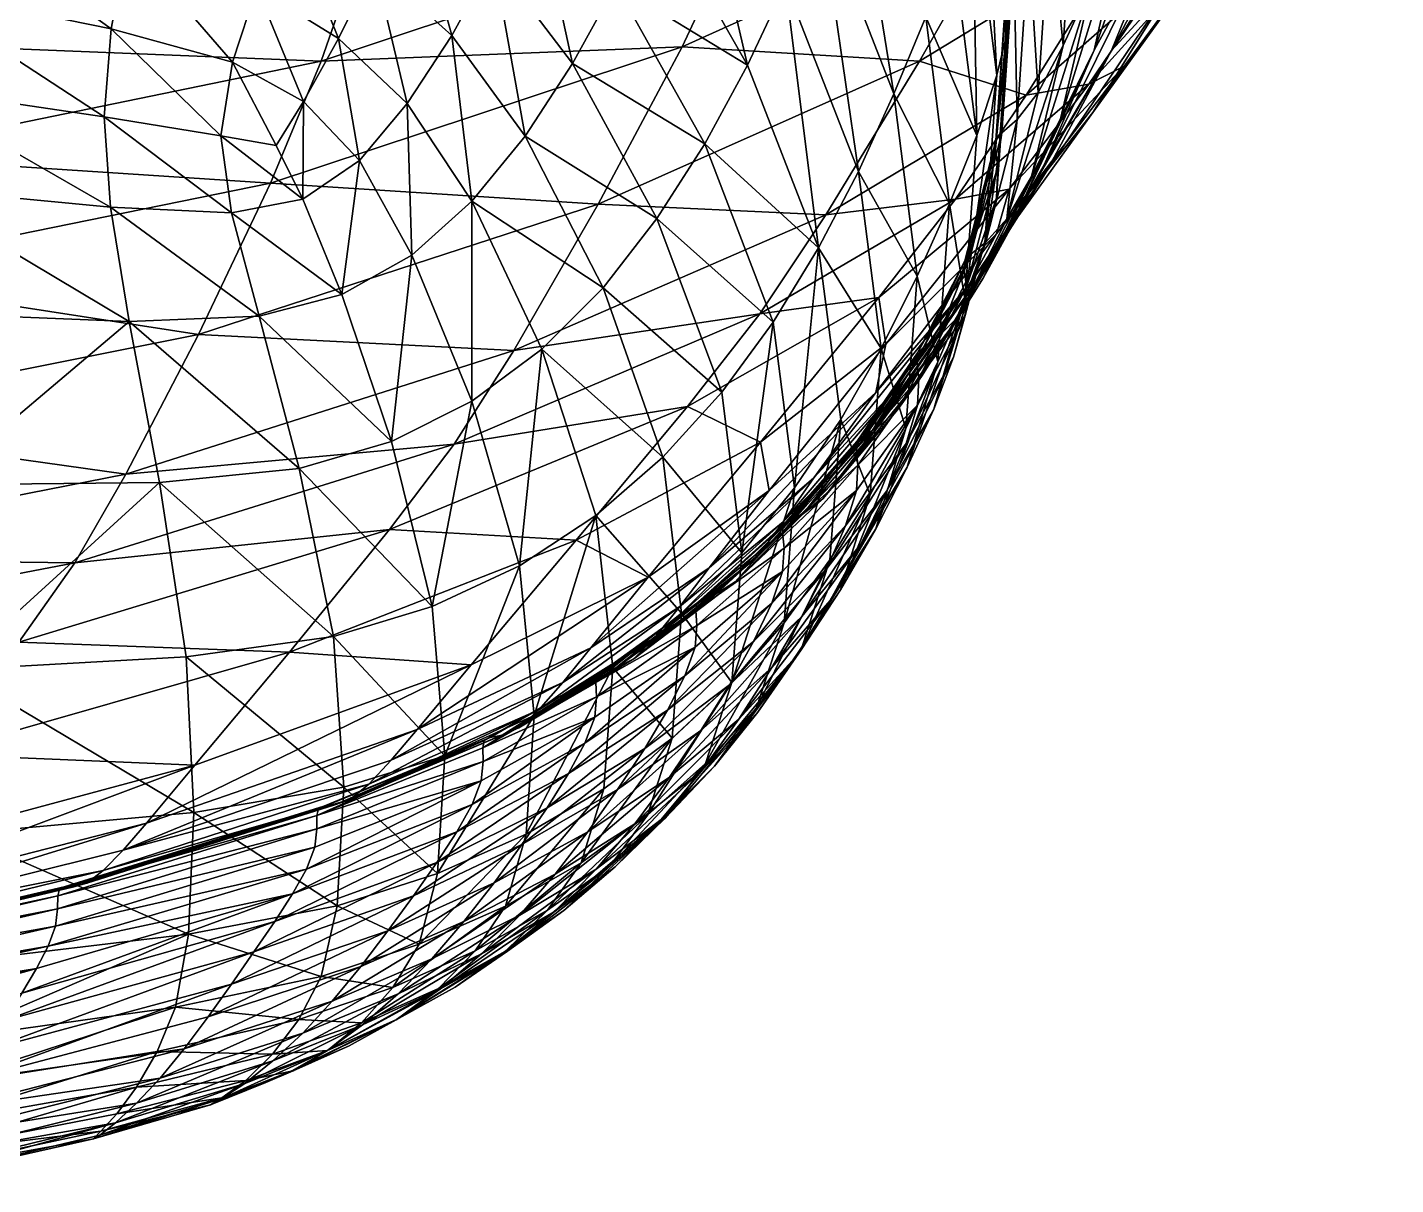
# Model space of a CAD drawing. Header units: centimetres. Extents: x -472 to 472, y -389 to 389.
# Drawn here: x 239 to 368.3, y -376.6 to -267.2 of the extents above; entities that cross this region are included whole.
import ezdxf

# ---------------------------------------------------------------- set-up
doc = ezdxf.new("R2010")
doc.units = ezdxf.units.CM
doc.layers.add('Box001', color=7, linetype='Continuous', true_color=0x8c58e1)

msp = doc.modelspace()

# ---------------------------------------------------------------- meshes
at = {"layer": 'Box001', "color": 34, "true_color": 0xb1581a}
mesh = msp.add_polyface(dxfattribs=at)
corners = [(301.64, -247.49, -344.4), (293.19, -236.9, -358.05), (296.04, -228.86, -357.9), (304.67, -239.61, -343.83), (298.29, -255.4, -344.79), (290.07, -245.03, -357.99), (310.63, -263.12, -323.31), (313.85, -255.46, -322.08), (307.05, -270.75, -324.4), (294.6, -263.17, -345.02), (320.88, -273.47, -295.31), (316.74, -247.93, -320.69), (307.41, -231.97, -343.08), (309.72, -224.92, -342.19), (319.18, -240.94, -319.23), (323.9, -266.18, -293.21), (326.43, -259.34, -291.11), (321, -234.86, -317.8), (322.07, -230.08, -316.51), (329.41, -248.6, -287.54), (328.32, -253.34, -289.18), (330.61, -271.72, -258.49), (310.72, -246.24, -51.48), (314.85, -234.35, -47.98), (274.01, -247.78, -44.27), (306.42, -257.15, -55.87), (270.46, -259.66, -46.92), (332.14, -254.91, -66.76), (338.32, -242.62, -60.78), (343.1, -231.52, -55.95), (331.65, -261.54, -254.14), (331.62, -262.41, -254.53), (329.33, -243.72, -285.58), (329.36, -242.82, -285.22), (332.22, -260.76, -253.77), (329.92, -241.97, -284.95), (329.55, -245.52, -286.35), (322.22, -227.01, -315.44), (331.84, -264.18, -255.31)]
mesh.append_faces([[corners[k] for k in face] for face in [(0, 1, 2), (2, 3, 0), (1, 0, 4), (4, 5, 1), (6, 0, 3), (3, 7, 6), (8, 4, 0), (5, 4, 9), (10, 7, 11), (12, 11, 7), (7, 3, 12), (13, 14, 11), (15, 11, 14), (14, 16, 15), (17, 18, 19), (19, 20, 17), (14, 17, 20), (20, 16, 14), (21, 20, 19), (22, 23, 24), (25, 22, 26), (27, 28, 25), (22, 25, 28), (28, 29, 22), (30, 31, 32), (32, 33, 30), (34, 30, 33), (33, 35, 34), (32, 36, 37), (36, 19, 18), (19, 36, 38), (31, 38, 36), (36, 32, 31)]], dxfattribs={"vtx2": -1, "color": 34})
mesh = msp.add_polyface(dxfattribs=at)
corners = [(344, -236.71, -241.4), (342.86, -255.71, -212.27), (339.66, -262.9, -216.79), (340.79, -244.74, -245.65), (338.02, -251.42, -249.09), (335.65, -256.39, -251.6), (333.3, -237.09, -283.4), (335.64, -231.66, -281.36), (336.89, -268.91, -220.51), (339.8, -269.34, -192.68), (349.32, -242.74, -203.2), (346.2, -257.61, -183.68), (346.25, -262.3, -92.09), (356.06, -246.58, -82.75), (342.8, -258.49, -79.05), (352.19, -242.44, -70.6), (332.14, -254.91, -66.76), (323.31, -270.4, -74.14), (338.32, -242.62, -60.78), (357.62, -249.47, -96.41), (367.77, -233.09, -86.21), (350.46, -260.25, -103.89), (352.08, -258.05, -118.75), (360.12, -246.69, -109.41), (367.49, -235.34, -101.16), (360.08, -244.28, -126.54), (368.3, -232.08, -116.11), (341.44, -269.37, -169.89), (353.69, -249.95, -153.46), (347.37, -262.92, -142.43), (366.64, -229.74, -136.1), (358.63, -236.5, -166.37), (333.64, -259.27, -253.04), (334.53, -273.36, -223.27), (332.22, -260.76, -253.77), (329.92, -241.97, -284.95), (331.31, -240.29, -284.47)]
mesh.append_faces([[corners[k] for k in face] for face in [(0, 1, 2), (2, 3, 0), (4, 5, 6), (3, 4, 7), (4, 3, 2), (2, 8, 4), (5, 4, 8), (9, 1, 10), (10, 11, 9), (12, 13, 14), (15, 14, 13), (14, 15, 16), (16, 17, 14), (18, 16, 15), (19, 20, 13), (13, 12, 19), (21, 19, 12), (22, 23, 21), (19, 21, 23), (23, 24, 19), (25, 26, 23), (23, 22, 25), (27, 28, 29), (25, 29, 28), (28, 30, 25), (29, 25, 22), (31, 28, 27), (27, 11, 31), (32, 5, 33), (32, 34, 35), (35, 36, 32), (5, 32, 36), (36, 6, 5)]], dxfattribs={"vtx2": -1, "color": 34})
mesh = msp.add_polyface(dxfattribs=at)
corners = [(286.03, -277.49, -344.97), (290.52, -270.6, -345.07), (298.49, -285.26, -326.17), (265.08, -274.19, -360.99), (270.37, -279.76, -354.94), (265.03, -283.42, -355.12), (262.5, -278.35, -359.52), (268.38, -268.25, -362.68), (274.87, -274.4, -355.64), (279.09, -267.97, -356.45), (271.81, -261.38, -364.21), (275.22, -253.82, -365.49), (283.03, -260.76, -357.19), (281, -283.61, -344.91), (286.69, -253.05, -357.7), (294.6, -263.17, -345.02), (278.47, -245.82, -366.45), (290.07, -245.03, -357.99), (258.36, -270.49, -366.11), (260.69, -263.45, -368.87), (252.82, -241.97, -380.58), (266.29, -247.84, -372.93), (263.4, -255.87, -371.13), (269.12, -239.47, -374.3), (292.92, -283.9, -67.09), (300.86, -269.04, -61.1), (261.98, -281.93, -54.9), (274.01, -247.78, -44.27), (270.46, -259.66, -46.92), (310.72, -246.24, -51.48), (266.77, -270.39, -50.57), (306.42, -257.15, -55.87)]
mesh.append_faces([[corners[k] for k in face] for face in [(0, 1, 2), (3, 4, 5), (5, 6, 3), (4, 3, 7), (7, 8, 4), (9, 10, 11), (11, 12, 9), (0, 9, 12), (12, 1, 0), (9, 0, 13), (13, 8, 9), (10, 9, 8), (8, 7, 10), (14, 15, 1), (1, 12, 14), (16, 14, 12), (12, 11, 16), (15, 14, 17), (18, 3, 6), (3, 18, 19), (19, 7, 3), (20, 21, 22), (10, 22, 21), (21, 11, 10), (22, 10, 7), (7, 19, 22), (11, 21, 23), (24, 25, 26), (27, 28, 29), (28, 30, 31), (25, 31, 30), (30, 26, 25)]], dxfattribs={"vtx2": -1, "color": 34})
mesh = msp.add_polyface(dxfattribs=at)
corners = [(262.5, -278.35, -359.52), (257.28, -277.43, -362.32), (258.36, -270.49, -366.11), (246.92, -267.33, -371.49), (246.25, -275.66, -366.64), (248.47, -259.03, -375.28), (260.69, -263.45, -368.87), (227.47, -263.37, -378.31), (227.07, -272.8, -372.57), (201.81, -259.44, -384.97), (201.58, -269.63, -378.55), (202.34, -249.33, -390.26), (228.43, -254.02, -382.96), (229.79, -244.7, -386.66), (250.52, -250.59, -378.27), (263.4, -255.87, -371.13), (252.82, -241.97, -380.58), (228.97, -256.84, -41.5), (231.75, -243.46, -42.04), (183.46, -248.55, -41.13), (181.73, -262.21, -39.37), (226.06, -268.74, -43.06), (179.68, -274.21, -40), (270.46, -259.66, -46.92), (274.01, -247.78, -44.27), (223.03, -279.37, -45.84), (261.98, -281.93, -54.9), (266.77, -270.39, -50.57), (227.38, -282.34, -365.58), (201.72, -279.92, -370.86), (246.84, -284.19, -360.47), (258.29, -284.72, -356.98)]
mesh.append_faces([[corners[k] for k in face] for face in [(0, 1, 2), (3, 2, 1), (1, 4, 3), (2, 3, 5), (5, 6, 2), (7, 3, 4), (4, 8, 7), (9, 7, 8), (8, 10, 9), (7, 9, 11), (11, 12, 7), (3, 7, 12), (12, 5, 3), (12, 13, 14), (14, 5, 12), (15, 14, 16), (14, 15, 6), (6, 5, 14), (17, 18, 19), (19, 20, 17), (21, 17, 20), (20, 22, 21), (17, 21, 23), (23, 24, 17), (25, 21, 22), (26, 27, 25), (21, 25, 27), (27, 23, 21), (28, 29, 10), (10, 8, 28), (8, 4, 30), (4, 1, 31)]], dxfattribs={"vtx2": -1, "color": 34})
mesh = msp.add_polyface(dxfattribs=at)
corners = [(317.53, -280.81, -297.29), (310.63, -263.12, -323.31), (313.85, -255.46, -322.08), (320.88, -273.47, -295.31), (313.76, -288.04, -299.16), (307.05, -270.75, -324.4), (301.64, -247.49, -344.4), (303.02, -278.19, -325.34), (298.49, -285.26, -326.17), (290.52, -270.6, -345.07), (294.6, -263.17, -345.02), (298.29, -255.4, -344.79), (323.9, -266.18, -293.21), (326.15, -283.88, -263.45), (328.71, -277.42, -260.83), (326.43, -259.34, -291.11), (316.74, -247.93, -320.69), (329.41, -248.6, -287.54), (331.71, -267.18, -256.59), (330.61, -271.72, -258.49), (329.48, -287.54, -230.8), (330.57, -283.29, -228.75), (328.32, -253.34, -289.18), (323.31, -270.4, -74.14), (314.46, -284.92, -81.17), (333.38, -273.61, -87.33), (292.92, -283.9, -67.09), (300.86, -269.04, -61.1), (332.14, -254.91, -66.76), (306.42, -257.15, -55.87), (331.1, -277.17, -225.81), (330.52, -277.87, -226.26), (331.65, -261.54, -254.14), (331.62, -262.41, -254.53), (330.48, -278.72, -226.67), (331.84, -264.18, -255.31), (330.71, -280.43, -227.44)]
mesh.append_faces([[corners[k] for k in face] for face in [(0, 1, 2), (2, 3, 0), (1, 0, 4), (4, 5, 1), (6, 1, 5), (7, 8, 9), (9, 10, 7), (5, 7, 10), (10, 11, 5), (7, 5, 4), (3, 12, 13), (14, 13, 12), (12, 15, 14), (16, 12, 3), (17, 18, 19), (20, 19, 18), (18, 21, 20), (22, 19, 14), (14, 15, 22), (23, 24, 25), (24, 23, 26), (27, 26, 23), (23, 28, 27), (29, 27, 28), (30, 31, 32), (33, 32, 31), (31, 34, 33), (35, 33, 34), (34, 36, 35), (18, 35, 36), (36, 21, 18), (35, 18, 17)]], dxfattribs={"vtx2": -1, "color": 34})
mesh = msp.add_polyface(dxfattribs=at)
corners = [(336.89, -268.91, -220.51), (334.53, -273.36, -223.27), (335.65, -256.39, -251.6), (335.13, -280.11, -178.39), (339.8, -269.34, -192.68), (346.2, -257.61, -183.68), (341.44, -269.37, -169.89), (332.01, -286.02, -182.56), (336.63, -275.85, -197.14), (342.86, -255.71, -212.27), (339.66, -262.9, -216.79), (333.89, -281.28, -200.82), (331.55, -285.28, -203.57), (329.16, -290.54, -165.15), (331.78, -282.48, -105.77), (339.32, -272.56, -98.73), (326.72, -283.42, -93.11), (333.38, -273.61, -87.33), (346.25, -262.3, -92.09), (342.8, -258.49, -79.05), (323.31, -270.4, -74.14), (350.46, -260.25, -103.89), (342.65, -270.85, -112.05), (352.08, -258.05, -118.75), (330.58, -286.71, -124.3), (339.67, -275.24, -132.86), (347.37, -262.92, -142.43), (335.34, -280.76, -157.43), (332.52, -275.89, -224.93), (333.64, -259.27, -253.04), (332.22, -260.76, -253.77), (331.1, -277.17, -225.81), (331.65, -261.54, -254.14)]
mesh.append_faces([[corners[k] for k in face] for face in [(0, 1, 2), (3, 4, 5), (5, 6, 3), (4, 3, 7), (7, 8, 4), (9, 4, 8), (8, 10, 9), (0, 11, 12), (12, 1, 0), (11, 0, 10), (10, 8, 11), (13, 3, 6), (14, 15, 16), (17, 16, 15), (15, 18, 17), (19, 17, 18), (17, 19, 20), (18, 15, 21), (22, 21, 15), (15, 14, 22), (21, 22, 23), (24, 22, 14), (22, 24, 25), (25, 23, 22), (26, 27, 6), (23, 25, 26), (27, 26, 25), (1, 28, 29), (30, 29, 28), (28, 31, 30), (32, 30, 31), (28, 1, 12)]], dxfattribs={"vtx2": -1, "color": 34})
mesh = msp.add_polyface(dxfattribs=at)
corners = [(326.15, -283.88, -263.45), (323.09, -290.72, -266.18), (320.88, -273.47, -295.31), (328.71, -277.42, -260.83), (327.59, -292.84, -233.4), (330.61, -271.72, -258.49), (329.48, -287.54, -230.8), (333.89, -281.28, -200.82), (329.32, -290.91, -185.99), (327.02, -294.5, -188.58), (331.55, -285.28, -203.57), (336.63, -275.85, -197.14), (332.01, -286.02, -182.56), (341.44, -269.37, -169.89), (335.34, -280.76, -157.43), (329.16, -290.54, -165.15), (321.88, -300.47, -152.91), (327.92, -291.59, -146.12), (335.13, -280.11, -178.39), (326.1, -295.83, -168.9), (326.53, -298.38, -211.18), (330.57, -283.29, -228.75), (320.12, -297.15, -116.33), (331.78, -282.48, -105.77), (319.47, -292.74, -99.24), (326.72, -283.42, -93.11), (333.38, -273.61, -87.33), (314.46, -284.92, -81.17), (330.58, -286.71, -124.3), (339.67, -275.24, -132.86), (329.57, -287.51, -205.28), (328.16, -288.62, -206.22), (325.07, -296.44, -190.21), (331.1, -277.17, -225.81), (332.52, -275.89, -224.93), (327.58, -289.25, -206.69), (327.53, -290.07, -207.1), (330.48, -278.72, -226.67), (330.52, -277.87, -226.26), (327.74, -291.72, -207.83), (327.61, -294.43, -209.12), (330.71, -280.43, -227.44)]
mesh.append_faces([[corners[k] for k in face] for face in [(0, 1, 2), (0, 3, 4), (5, 6, 4), (4, 3, 5), (7, 8, 9), (9, 10, 7), (8, 7, 11), (11, 12, 8), (13, 14, 15), (16, 15, 14), (14, 17, 16), (18, 15, 19), (19, 12, 18), (20, 6, 21), (22, 23, 24), (25, 24, 23), (25, 26, 27), (23, 22, 28), (17, 29, 28), (29, 17, 14), (30, 10, 9), (31, 30, 32), (30, 31, 33), (33, 34, 30), (10, 30, 34), (35, 36, 37), (37, 38, 35), (31, 35, 38), (38, 33, 31), (39, 40, 21), (21, 41, 39), (36, 39, 41), (41, 37, 36)]], dxfattribs={"vtx2": -1, "color": 34})
mesh = msp.add_polyface(dxfattribs=at)
corners = [(238.19, -325.31, -71.6), (230.06, -335.91, -78.9), (263.76, -326.25, -89.09), (222.36, -345.66, -86.05), (254.81, -336.95, -96.52), (203.91, -325.41, -60.38), (199.58, -332.52, -64.55), (243.46, -317.81, -67.32), (207.88, -317.36, -57.34), (248.3, -309.44, -64.01), (192.9, -342.48, -71.8), (219.1, -290.66, -49.45), (223.03, -279.37, -45.84), (177.4, -284.84, -42.09), (261.98, -281.93, -54.9), (213.5, -304.55, -53.49), (174.35, -296.01, -45.23), (170.01, -309.68, -48.99), (255.15, -296.21, -59.63), (246.84, -284.19, -360.47), (227.38, -282.34, -365.58), (227.07, -272.8, -372.57), (248.61, -295.01, -350.27), (228.46, -294.17, -354.49), (201.72, -279.92, -370.86), (202.29, -292.57, -358.89), (230.35, -310.43, -336.42), (232.03, -327.92, -313.35), (204.24, -328.41, -315.27), (203.32, -309.86, -339.65), (251.47, -310.21, -333.29), (253.99, -326.71, -311.37), (232.5, -343.43, -287.22), (204.46, -344.84, -287.9), (254.73, -341.41, -286.31)]
mesh.append_faces([[corners[k] for k in face] for face in [(0, 1, 2), (1, 3, 4), (5, 6, 0), (0, 7, 5), (8, 5, 7), (7, 9, 8), (6, 10, 1), (1, 0, 6), (11, 12, 13), (12, 11, 14), (15, 11, 16), (8, 15, 17), (15, 8, 9), (9, 18, 15), (11, 15, 18), (18, 14, 11), (19, 20, 21), (20, 19, 22), (22, 23, 20), (24, 20, 23), (23, 25, 24), (26, 27, 28), (28, 29, 26), (23, 26, 29), (29, 25, 23), (26, 23, 22), (22, 30, 26), (27, 26, 30), (30, 31, 27), (32, 33, 28), (28, 27, 32), (34, 32, 27)]], dxfattribs={"vtx2": -1, "color": 34})
mesh = msp.add_polyface(dxfattribs=at)
corners = [(319.69, -297.55, -268.85), (323.09, -290.72, -266.18), (322, -305.12, -239.57), (315.86, -304.25, -271.45), (313.76, -288.04, -299.16), (317.53, -280.81, -297.29), (320.88, -273.47, -295.31), (311.5, -310.73, -273.95), (309.48, -295.05, -300.91), (293.41, -291.8, -326.89), (298.49, -285.26, -326.17), (304.61, -301.69, -302.56), (299.06, -307.83, -304.12), (287.62, -297.62, -327.63), (303.02, -278.19, -325.34), (313.31, -309.76, -141.64), (321.88, -300.47, -152.91), (327.92, -291.59, -146.12), (319.17, -301.71, -135.78), (316.36, -309.02, -158.9), (323.48, -300.2, -171.99), (326.1, -295.83, -168.9), (318.91, -305.17, -156.19), (319.47, -292.74, -99.24), (308.27, -306.4, -108.53), (320.12, -297.15, -116.33), (301.39, -303.02, -91.45), (314.46, -284.92, -81.17), (308.21, -294.28, -86.09), (326.72, -283.42, -93.11), (279.34, -306.59, -76.69), (284.97, -297.75, -72.68), (292.92, -283.9, -67.09), (309.08, -310.96, -126.22), (317.4, -306.31, -177.22), (323.11, -297.96, -191.62), (323.7, -297.39, -191.14), (317.99, -305.79, -176.75), (317.32, -307.07, -177.6), (323.05, -298.75, -192.01), (319.33, -305.01, -175.86), (321.23, -303.35, -174.34), (325.07, -296.44, -190.21), (323.24, -300.34, -192.7)]
mesh.append_faces([[corners[k] for k in face] for face in [(0, 1, 2), (0, 3, 4), (4, 5, 0), (1, 0, 5), (5, 6, 1), (7, 8, 4), (4, 3, 7), (9, 10, 11), (11, 12, 9), (13, 9, 12), (4, 8, 14), (10, 14, 8), (8, 11, 10), (15, 16, 17), (17, 18, 15), (19, 20, 21), (21, 22, 19), (23, 24, 25), (24, 23, 26), (27, 28, 29), (23, 29, 28), (28, 26, 23), (26, 28, 30), (28, 27, 31), (32, 31, 27), (25, 33, 18), (34, 35, 36), (36, 37, 34), (35, 34, 38), (38, 39, 35), (40, 37, 36), (41, 40, 42), (43, 39, 38)]], dxfattribs={"vtx2": -1, "color": 34})
mesh = msp.add_polyface(dxfattribs=at)
corners = [(285.49, -318.08, -307.04), (286.88, -332.24, -282.48), (278.44, -336.04, -284.04), (277.26, -321.93, -308.43), (292.72, -313.34, -305.61), (294.31, -327.71, -280.64), (281, -302.53, -328.5), (273.4, -306.34, -329.63), (275.32, -288.71, -345.07), (268.71, -292.45, -345.81), (281, -283.61, -344.91), (287.62, -297.62, -327.63), (299.06, -307.83, -304.12), (293.41, -291.8, -326.89), (286.03, -277.49, -344.97), (298.49, -285.26, -326.17), (270.37, -279.76, -354.94), (274.87, -274.4, -355.64), (290.87, -315.68, -99.81), (280.92, -327.46, -107.77), (297.67, -319.17, -117.28), (263.76, -326.25, -89.09), (273.22, -314.67, -81.4), (301.39, -303.02, -91.45), (279.34, -306.59, -76.69), (284.97, -297.75, -72.68), (308.21, -294.28, -86.09), (292.92, -283.9, -67.09), (255.15, -296.21, -59.63), (264.69, -308.88, -331.13), (267.91, -324.76, -309.8), (275.83, -333.55, -111.9), (292.25, -325.85, -121.77), (298.29, -324.87, -135.72), (287.34, -331.7, -125.79), (285.44, -333.41, -127.28), (300.66, -321.95, -133.69), (289.6, -329.13, -123.95), (293.4, -328.09, -139.27), (294.61, -327.75, -138.49), (283.85, -334.09, -128.41), (296.29, -326.87, -137.32)]
mesh.append_faces([[corners[k] for k in face] for face in [(0, 1, 2), (2, 3, 0), (1, 0, 4), (4, 5, 1), (6, 0, 3), (3, 7, 6), (8, 6, 7), (7, 9, 8), (6, 8, 10), (10, 11, 6), (0, 6, 11), (11, 4, 0), (12, 4, 11), (13, 11, 10), (10, 14, 13), (15, 13, 14), (8, 16, 17), (17, 10, 8), (18, 19, 20), (19, 18, 21), (22, 21, 18), (18, 23, 22), (24, 22, 23), (25, 24, 26), (25, 27, 28), (29, 7, 3), (30, 3, 2), (31, 32, 20), (20, 19, 31), (33, 34, 35), (36, 37, 34), (38, 39, 40), (39, 41, 35)]], dxfattribs={"vtx2": -1, "color": 34})
mesh = msp.add_polyface(dxfattribs=at)
corners = [(270.37, -279.76, -354.94), (275.32, -288.71, -345.07), (268.71, -292.45, -345.81), (265.03, -283.42, -355.12), (263.76, -326.25, -89.09), (254.81, -336.95, -96.52), (280.92, -327.46, -107.77), (273.22, -314.67, -81.4), (238.19, -325.31, -71.6), (230.06, -335.91, -78.9), (279.34, -306.59, -76.69), (284.97, -297.75, -72.68), (248.3, -309.44, -64.01), (243.46, -317.81, -67.32), (261.98, -281.93, -54.9), (255.15, -296.21, -59.63), (292.92, -283.9, -67.09), (258.29, -284.72, -356.98), (246.84, -284.19, -360.47), (246.25, -275.66, -366.64), (257.28, -277.43, -362.32), (262.5, -278.35, -359.52), (260.91, -294.49, -347.46), (248.61, -295.01, -350.27), (277.26, -321.93, -308.43), (267.91, -324.76, -309.8), (264.69, -308.88, -331.13), (251.47, -310.21, -333.29), (253.99, -326.71, -311.37), (273.4, -306.34, -329.63), (268.89, -339.02, -285.28), (254.73, -341.41, -286.31), (278.44, -336.04, -284.04), (232.03, -327.92, -313.35), (250.24, -342.42, -100.43), (275.83, -333.55, -111.9), (248.03, -344.97, -102.44), (273.36, -336.47, -113.95), (282.17, -334.62, -129.64), (266.49, -341.06, -119.59), (266.33, -341.71, -119.91)]
mesh.append_faces([[corners[k] for k in face] for face in [(0, 1, 2), (2, 3, 0), (4, 5, 6), (4, 7, 8), (5, 4, 9), (10, 11, 12), (12, 13, 10), (7, 10, 13), (13, 8, 7), (14, 15, 16), (15, 12, 11), (17, 18, 19), (3, 17, 20), (20, 21, 3), (17, 3, 2), (2, 22, 17), (18, 17, 22), (22, 23, 18), (24, 25, 26), (27, 26, 25), (25, 28, 27), (26, 27, 23), (23, 22, 26), (29, 26, 22), (22, 2, 29), (30, 31, 28), (28, 25, 30), (32, 30, 25), (33, 28, 31), (34, 35, 6), (6, 5, 34), (36, 37, 35), (38, 39, 40)]], dxfattribs={"vtx2": -1, "color": 34})
mesh = msp.add_polyface(dxfattribs=at)
corners = [(327.59, -292.84, -233.4), (325.04, -298.82, -236.38), (326.15, -283.88, -263.45), (323.09, -290.72, -266.18), (322, -305.12, -239.57), (329.16, -290.54, -165.15), (321.88, -300.47, -152.91), (318.91, -305.17, -156.19), (326.1, -295.83, -168.9), (329.32, -290.91, -185.99), (323.48, -300.2, -171.99), (321.23, -303.35, -174.34), (327.02, -294.5, -188.58), (332.01, -286.02, -182.56), (322.15, -308.78, -216.99), (324.66, -303.27, -213.86), (330.57, -283.29, -228.75), (327.61, -294.43, -209.12), (326.53, -298.38, -211.18), (322.04, -306.53, -195.92), (323.1, -302.89, -193.92), (320.21, -311.01, -198.56), (329.48, -287.54, -230.8), (319.17, -301.71, -135.78), (330.58, -286.71, -124.3), (320.12, -297.15, -116.33), (327.92, -291.59, -146.12), (325.07, -296.44, -190.21), (329.57, -287.51, -205.28), (323.7, -297.39, -191.14), (328.16, -288.62, -206.22), (327.58, -289.25, -206.69), (323.11, -297.96, -191.62), (327.53, -290.07, -207.1), (323.05, -298.75, -192.01), (319.33, -305.01, -175.86), (327.74, -291.72, -207.83), (323.24, -300.34, -192.7)]
mesh.append_faces([[corners[k] for k in face] for face in [(0, 1, 2), (3, 2, 1), (1, 4, 3), (5, 6, 7), (7, 8, 5), (9, 10, 11), (11, 12, 9), (10, 9, 13), (13, 8, 10), (14, 1, 0), (0, 15, 14), (16, 17, 18), (19, 18, 17), (17, 20, 19), (18, 19, 21), (21, 15, 18), (22, 18, 15), (15, 0, 22), (23, 24, 25), (24, 23, 26), (12, 27, 28), (27, 29, 30), (31, 30, 29), (29, 32, 31), (33, 31, 32), (32, 34, 33), (29, 27, 35), (27, 12, 11), (36, 33, 34), (34, 37, 36), (17, 36, 37), (37, 20, 17)]], dxfattribs={"vtx2": -1, "color": 34})
mesh = msp.add_polyface(dxfattribs=at)
corners = [(299.06, -307.83, -304.12), (304.61, -301.69, -302.56), (306.52, -316.86, -276.33), (322, -305.12, -239.57), (318.63, -311.38, -242.79), (319.69, -297.55, -268.85), (315.86, -304.25, -271.45), (314.83, -317.53, -245.98), (309.48, -295.05, -300.91), (311.5, -310.73, -273.95), (303.43, -318.27, -131.27), (313.31, -309.76, -141.64), (319.17, -301.71, -135.78), (309.08, -310.96, -126.22), (321.88, -300.47, -152.91), (310.43, -313.92, -144.45), (318.91, -305.17, -156.19), (307.96, -317.28, -146.78), (316.36, -309.02, -158.9), (323.48, -300.2, -171.99), (314.18, -311.75, -160.97), (321.23, -303.35, -174.34), (316.31, -314.3, -181.28), (322.04, -306.53, -195.92), (323.1, -302.89, -193.92), (317.34, -310.97, -179.36), (325.04, -298.82, -236.38), (322.15, -308.78, -216.99), (319.17, -314.58, -220.4), (317.77, -316.04, -201.7), (324.66, -303.27, -213.86), (320.21, -311.01, -198.56), (320.12, -297.15, -116.33), (308.27, -306.4, -108.53), (301.39, -303.02, -91.45), (290.87, -315.68, -99.81), (310.45, -314.22, -163.66), (317.4, -306.31, -177.22), (317.99, -305.79, -176.75), (311.04, -313.76, -163.21), (310.36, -314.95, -164.02), (317.32, -307.07, -177.6), (319.33, -305.01, -175.86), (312.34, -313.14, -162.36), (317.49, -308.59, -178.22), (323.24, -300.34, -192.7)]
mesh.append_faces([[corners[k] for k in face] for face in [(0, 1, 2), (3, 4, 5), (6, 5, 4), (4, 7, 6), (8, 9, 2), (2, 1, 8), (10, 11, 12), (12, 13, 10), (14, 11, 15), (15, 16, 14), (17, 18, 16), (19, 18, 20), (20, 21, 19), (22, 23, 24), (24, 25, 22), (26, 27, 28), (28, 3, 26), (29, 27, 30), (30, 31, 29), (13, 32, 33), (34, 35, 33), (36, 37, 38), (38, 39, 36), (40, 41, 37), (42, 21, 20), (20, 43, 42), (38, 42, 43), (43, 39, 38), (44, 25, 24), (24, 45, 44), (41, 44, 45), (44, 41, 40)]], dxfattribs={"vtx2": -1, "color": 34})
mesh = msp.add_polyface(dxfattribs=at)
corners = [(315.85, -320.36, -223.93), (318.63, -311.38, -242.79), (322, -305.12, -239.57), (319.17, -314.58, -220.4), (311.62, -326.68, -208.91), (314.85, -321.36, -205.2), (312.12, -326.03, -227.5), (314.83, -317.53, -245.98), (307.89, -331.53, -231.03), (310.5, -323.47, -249.1), (311.5, -310.73, -273.95), (305.57, -329.11, -252.08), (315.86, -304.25, -271.45), (316.36, -309.02, -158.9), (307.96, -317.28, -146.78), (305.87, -319.62, -148.59), (314.18, -311.75, -160.97), (318.91, -305.17, -156.19), (310.43, -313.92, -144.45), (317.77, -316.04, -201.7), (312.17, -322.89, -186.98), (309.35, -327.71, -190.53), (320.21, -311.01, -198.56), (314.53, -318.35, -183.86), (305.35, -329.33, -173.04), (307.63, -325.26, -169.95), (309.34, -321.63, -167.45), (316.31, -314.3, -181.28), (317.34, -310.97, -179.36), (310.34, -318.62, -165.64), (322.04, -306.53, -195.92), (322.15, -308.78, -216.99), (311.04, -313.76, -163.21), (312.34, -313.14, -162.36), (304.1, -320.74, -149.86), (317.4, -306.31, -177.22), (310.45, -314.22, -163.66), (310.36, -314.95, -164.02), (310.5, -316.41, -164.59), (317.49, -308.59, -178.22)]
mesh.append_faces([[corners[k] for k in face] for face in [(0, 1, 2), (2, 3, 0), (4, 0, 3), (3, 5, 4), (1, 0, 6), (6, 7, 1), (8, 9, 7), (10, 9, 11), (9, 10, 12), (12, 7, 9), (13, 14, 15), (15, 16, 13), (17, 18, 14), (19, 20, 21), (21, 5, 19), (20, 19, 22), (22, 23, 20), (24, 20, 23), (23, 25, 24), (26, 27, 28), (28, 29, 26), (27, 26, 25), (25, 23, 27), (30, 27, 23), (23, 22, 30), (31, 19, 5), (5, 3, 31), (32, 33, 34), (33, 16, 15), (35, 36, 37), (37, 38, 39), (28, 39, 38), (38, 29, 28)]], dxfattribs={"vtx2": -1, "color": 34})
mesh = msp.add_polyface(dxfattribs=at)
corners = [(300.82, -322.56, -278.57), (306.52, -316.86, -276.33), (305.57, -329.11, -252.08), (294.31, -327.71, -280.64), (292.72, -313.34, -305.61), (299.06, -307.83, -304.12), (311.5, -310.73, -273.95), (313.31, -309.76, -141.64), (303.43, -318.27, -131.27), (300.66, -321.95, -133.69), (310.43, -313.92, -144.45), (307.96, -317.28, -146.78), (298.29, -324.87, -135.72), (296.29, -326.87, -137.32), (305.87, -319.62, -148.59), (301.13, -328.5, -154.64), (309.34, -321.63, -167.45), (310.34, -318.62, -165.64), (302.1, -325.78, -152.91), (308.27, -306.4, -108.53), (297.67, -319.17, -117.28), (309.08, -310.96, -126.22), (290.87, -315.68, -99.81), (292.25, -325.85, -121.77), (289.6, -329.13, -123.95), (304.1, -320.74, -149.86), (302.84, -321.21, -150.66), (294.61, -327.75, -138.49), (311.04, -313.76, -163.21), (312.34, -313.14, -162.36), (302.27, -321.62, -151.11), (293.4, -328.09, -139.27), (302.15, -322.33, -151.45), (292.84, -328.44, -139.71), (310.36, -314.95, -164.02), (310.45, -314.22, -163.66), (302.26, -323.72, -151.95), (310.5, -316.41, -164.59)]
mesh.append_faces([[corners[k] for k in face] for face in [(0, 1, 2), (0, 3, 4), (4, 5, 0), (1, 0, 5), (2, 1, 6), (7, 8, 9), (9, 10, 7), (11, 12, 13), (13, 14, 11), (12, 11, 10), (10, 9, 12), (15, 16, 17), (17, 18, 15), (19, 20, 21), (20, 19, 22), (23, 8, 21), (21, 20, 23), (24, 9, 8), (25, 14, 13), (26, 25, 27), (25, 26, 28), (14, 25, 29), (30, 26, 31), (32, 30, 33), (30, 32, 34), (34, 35, 30), (26, 30, 35), (35, 28, 26), (36, 18, 17), (17, 37, 36), (32, 36, 37), (37, 34, 32)]], dxfattribs={"vtx2": -1, "color": 34})
mesh = msp.add_polyface(dxfattribs=at)
corners = [(305.57, -329.11, -252.08), (299.93, -334.37, -254.87), (300.82, -322.56, -278.57), (294.31, -327.71, -280.64), (315.85, -320.36, -223.93), (311.62, -326.68, -208.91), (308.01, -331.93, -212.74), (312.12, -326.03, -227.5), (310.5, -323.47, -249.1), (307.89, -331.53, -231.03), (303.07, -336.77, -234.43), (314.83, -317.53, -245.98), (303.92, -337.03, -216.59), (306.23, -332.58, -194.4), (314.85, -321.36, -205.2), (309.35, -327.71, -190.53), (302.76, -337.4, -198.47), (297.33, -335.35, -160.1), (305.35, -329.33, -173.04), (307.63, -325.26, -169.95), (299.49, -331.73, -157.05), (312.17, -322.89, -186.98), (302.65, -333.66, -176.63), (291.68, -334.85, -143.01), (301.13, -328.5, -154.64), (302.1, -325.78, -152.91), (292.61, -332.4, -141.37), (290.14, -337.73, -145.37), (309.34, -321.63, -167.45), (303.43, -318.27, -131.27), (292.25, -325.85, -121.77), (289.6, -329.13, -123.95), (285.44, -333.41, -127.28), (296.29, -326.87, -137.32), (298.29, -324.87, -135.72), (287.34, -331.7, -125.79), (300.66, -321.95, -133.69), (294.61, -327.75, -138.49), (304.1, -320.74, -149.86), (293.4, -328.09, -139.27), (302.84, -321.21, -150.66), (292.84, -328.44, -139.71), (302.27, -321.62, -151.11), (292.7, -329.13, -140.04), (302.15, -322.33, -151.45), (302.26, -323.72, -151.95), (292.79, -330.47, -140.49)]
mesh.append_faces([[corners[k] for k in face] for face in [(0, 1, 2), (3, 2, 1), (4, 5, 6), (6, 7, 4), (8, 9, 10), (10, 0, 8), (11, 7, 9), (12, 9, 7), (7, 6, 12), (13, 5, 14), (14, 15, 13), (5, 13, 16), (16, 6, 5), (17, 18, 19), (19, 20, 17), (21, 18, 22), (22, 15, 21), (23, 24, 25), (25, 26, 23), (27, 20, 24), (28, 24, 20), (20, 19, 28), (29, 30, 31), (32, 33, 34), (35, 34, 36), (33, 37, 38), (37, 39, 40), (39, 41, 42), (41, 43, 44), (45, 44, 43), (43, 46, 45), (25, 45, 46), (46, 26, 25)]], dxfattribs={"vtx2": -1, "color": 34})
mesh = msp.add_polyface(dxfattribs=at)
corners = [(277.76, -347.18, -261.19), (278.44, -336.04, -284.04), (286.88, -332.24, -282.48), (286.12, -343.47, -259.52), (294.31, -327.71, -280.64), (293.48, -339.18, -257.38), (299.49, -331.73, -157.05), (290.14, -337.73, -145.37), (288.1, -340.96, -148.39), (292.25, -325.85, -121.77), (275.83, -333.55, -111.9), (273.36, -336.47, -113.95), (289.6, -329.13, -123.95), (287.34, -331.7, -125.79), (271.25, -338.72, -115.71), (269.49, -340.17, -117.15), (285.44, -333.41, -127.28), (281.01, -340.65, -132.78), (291.68, -334.85, -143.01), (292.61, -332.4, -141.37), (281.89, -338.41, -131.19), (279.57, -343.25, -135.1), (282.17, -334.62, -129.64), (292.84, -328.44, -139.71), (293.4, -328.09, -139.27), (282.72, -334.31, -129.19), (266.49, -341.06, -119.59), (267.01, -340.8, -119.11), (266.33, -341.71, -119.91), (282.02, -335.29, -129.96), (292.7, -329.13, -140.04), (283.85, -334.09, -128.41), (294.61, -327.75, -138.49), (268.04, -340.68, -118.3), (282.08, -336.59, -130.37), (292.79, -330.47, -140.49), (266.35, -342.97, -120.27)]
mesh.append_faces([[corners[k] for k in face] for face in [(0, 1, 2), (3, 2, 4), (4, 5, 3), (6, 7, 8), (9, 10, 11), (11, 12, 9), (13, 14, 15), (15, 16, 13), (14, 13, 12), (12, 11, 14), (17, 18, 19), (19, 20, 17), (21, 7, 18), (22, 23, 24), (24, 25, 22), (26, 22, 25), (25, 27, 26), (28, 29, 22), (23, 22, 29), (29, 30, 23), (31, 25, 24), (16, 31, 32), (31, 16, 15), (15, 33, 31), (25, 31, 33), (33, 27, 25), (34, 20, 19), (19, 35, 34), (29, 34, 35), (35, 30, 29), (34, 29, 28), (20, 34, 36)]], dxfattribs={"vtx2": -1, "color": 34})
mesh = msp.add_polyface(dxfattribs=at)
corners = [(289.69, -350.68, -210.77), (294.08, -346.44, -223.92), (299.31, -341.9, -220.35), (294.54, -346.54, -206.77), (299.93, -334.37, -254.87), (293.48, -339.18, -257.38), (294.31, -327.71, -280.64), (297.59, -341.67, -237.64), (305.57, -329.11, -252.08), (303.07, -336.77, -234.43), (288.13, -350.65, -227.12), (291.32, -346.18, -240.5), (307.89, -331.53, -231.03), (303.92, -337.03, -216.59), (299.68, -338.08, -180.63), (306.23, -332.58, -194.4), (309.35, -327.71, -190.53), (302.65, -333.66, -176.63), (296.39, -342.48, -184.92), (302.76, -337.4, -198.47), (291.96, -343.23, -167.84), (294.77, -339.23, -163.72), (288.88, -347.23, -172.34), (298.88, -342.08, -202.63), (292.76, -346.76, -189.39), (288.76, -350.8, -193.93), (308.01, -331.93, -212.74), (305.35, -329.33, -173.04), (297.33, -335.35, -160.1), (288.1, -340.96, -148.39), (299.49, -331.73, -157.05), (301.13, -328.5, -154.64), (291.68, -334.85, -143.01), (290.14, -337.73, -145.37)]
mesh.append_faces([[corners[k] for k in face] for face in [(0, 1, 2), (2, 3, 0), (4, 5, 6), (7, 4, 8), (8, 9, 7), (1, 7, 9), (9, 2, 1), (7, 1, 10), (4, 7, 11), (11, 5, 4), (12, 13, 2), (2, 9, 12), (14, 15, 16), (16, 17, 14), (15, 14, 18), (18, 19, 15), (20, 14, 17), (17, 21, 20), (14, 20, 22), (22, 18, 14), (23, 24, 25), (25, 3, 23), (13, 23, 3), (3, 2, 13), (23, 13, 26), (26, 19, 23), (24, 23, 19), (19, 18, 24), (27, 28, 21), (21, 17, 27), (29, 28, 30), (31, 32, 33)]], dxfattribs={"vtx2": -1, "color": 34})
mesh = msp.add_polyface(dxfattribs=at)
corners = [(284.36, -354.51, -198.42), (289.69, -350.68, -210.77), (294.54, -346.54, -206.77), (288.76, -350.8, -193.93), (294.08, -346.44, -223.92), (284.18, -354.51, -214.36), (288.13, -350.65, -227.12), (286.12, -343.47, -259.52), (284.17, -350.26, -242.88), (276.03, -353.86, -244.63), (277.76, -347.18, -261.19), (293.48, -339.18, -257.38), (291.32, -346.18, -240.5), (281.32, -354.49, -229.73), (286.88, -332.24, -282.48), (297.59, -341.67, -237.64), (283.09, -348.06, -156.27), (291.96, -343.23, -167.84), (294.77, -339.23, -163.72), (285.71, -344.43, -152.04), (280.25, -351.72, -160.98), (288.88, -347.23, -172.34), (281.92, -354.78, -182.09), (292.76, -346.76, -189.39), (285.54, -351.12, -177.13), (296.39, -342.48, -184.92), (297.33, -335.35, -160.1), (288.1, -340.96, -148.39), (268.89, -339.02, -285.28), (278.44, -336.04, -284.04), (268.28, -350.22, -262.31), (273.06, -352.61, -146.17), (275.47, -349.29, -141.82), (277.68, -346.15, -138.12), (290.14, -337.73, -145.37), (279.57, -343.25, -135.1), (262.36, -351.72, -127.98), (265.36, -346.76, -122.61), (281.01, -340.65, -132.78), (281.89, -338.41, -131.19), (264.05, -349.11, -124.92), (291.68, -334.85, -143.01)]
mesh.append_faces([[corners[k] for k in face] for face in [(0, 1, 2), (2, 3, 0), (4, 1, 5), (5, 6, 4), (7, 8, 9), (9, 10, 7), (8, 7, 11), (11, 12, 8), (13, 8, 12), (12, 6, 13), (14, 7, 10), (6, 12, 15), (16, 17, 18), (18, 19, 16), (17, 16, 20), (20, 21, 17), (22, 3, 23), (24, 23, 25), (25, 21, 24), (26, 27, 19), (19, 18, 26), (28, 29, 10), (30, 10, 9), (31, 16, 19), (19, 32, 31), (27, 33, 32), (32, 19, 27), (33, 27, 34), (34, 35, 33), (36, 33, 35), (37, 38, 39), (40, 35, 38), (41, 38, 35)]], dxfattribs={"vtx2": -1, "color": 34})
mesh = msp.add_polyface(dxfattribs=at)
corners = [(277.76, -347.18, -261.19), (268.28, -350.22, -262.31), (268.89, -339.02, -285.28), (254.73, -341.41, -286.31), (254.22, -352.92, -262.86), (273.53, -357.95, -231.55), (264.64, -360.99, -232.39), (266.77, -356.93, -245.62), (252.98, -359.82, -245.78), (276.03, -353.86, -244.63), (258.29, -357.63, -136.23), (273.06, -352.61, -146.17), (275.47, -349.29, -141.82), (260.4, -354.57, -131.76), (256.08, -360.73, -141.37), (270.49, -355.98, -151.08), (277.22, -355.26, -166.08), (267.8, -359.24, -156.49), (265.03, -362.27, -162.33), (253.81, -363.75, -147.11), (275.83, -333.55, -111.9), (250.24, -342.42, -100.43), (248.03, -344.97, -102.44), (269.49, -340.17, -117.15), (271.25, -338.72, -115.71), (246.16, -346.9, -104.18), (273.36, -336.47, -113.95), (264.05, -349.11, -124.92), (265.36, -346.76, -122.61), (240.95, -354.04, -111.17), (266.16, -344.7, -121.05), (241.65, -352.16, -109.62), (277.68, -346.15, -138.12), (262.36, -351.72, -127.98), (279.57, -343.25, -135.1), (281.89, -338.41, -131.19), (281.01, -340.65, -132.78), (267.01, -340.8, -119.11), (268.04, -340.68, -118.3), (243.37, -348.43, -106.85), (244.62, -348.1, -105.64), (266.33, -341.71, -119.91), (266.49, -341.06, -119.59), (242.02, -348.66, -108.24), (242.48, -348.44, -107.73), (266.35, -342.97, -120.27), (241.84, -350.51, -108.89), (241.86, -349.29, -108.56), (282.08, -336.59, -130.37)]
mesh.append_faces([[corners[k] for k in face] for face in [(0, 1, 2), (3, 2, 1), (1, 4, 3), (5, 6, 7), (8, 7, 6), (7, 8, 4), (4, 1, 7), (9, 7, 1), (10, 11, 12), (12, 13, 10), (11, 10, 14), (14, 15, 11), (16, 17, 18), (19, 17, 15), (20, 21, 22), (23, 24, 25), (22, 25, 24), (24, 26, 22), (27, 28, 29), (28, 30, 31), (32, 33, 13), (13, 12, 32), (34, 27, 33), (35, 30, 28), (36, 28, 27), (37, 38, 39), (38, 23, 40), (41, 42, 43), (42, 37, 44), (30, 45, 46), (45, 41, 47), (41, 45, 48), (45, 30, 35)]], dxfattribs={"vtx2": -1, "color": 34})
mesh = msp.add_polyface(dxfattribs=at)
corners = [(192.9, -342.48, -71.8), (186.6, -351.61, -78.92), (222.36, -345.66, -86.05), (230.06, -335.91, -78.9), (204.46, -344.84, -287.9), (232.5, -343.43, -287.22), (232.1, -355.56, -262.85), (204.18, -357.7, -262.44), (231.19, -362.88, -245.04), (203.6, -365.53, -243.79), (250.24, -342.42, -100.43), (218.44, -350.59, -89.88), (216.55, -352.83, -91.9), (214.97, -354.51, -93.66), (246.16, -346.9, -104.18), (213.67, -355.49, -95.17), (244.62, -348.1, -105.64), (183.38, -356.21, -82.75), (181.84, -358.27, -84.79), (180.56, -359.79, -86.58), (208.65, -364.96, -106.4), (238.46, -358.5, -116.64), (239.85, -356.16, -113.51), (209.72, -362.84, -103.19), (240.95, -354.04, -111.17), (241.65, -352.16, -109.62), (211.16, -359.17, -99.27), (210.59, -360.91, -100.81), (177.06, -365.78, -93.88), (212.65, -355.68, -96.44), (243.37, -348.43, -106.85), (211.94, -355.6, -97.39), (242.48, -348.44, -107.73), (211.55, -355.79, -97.95), (242.02, -348.66, -108.24), (211.39, -356.4, -98.28), (241.86, -349.29, -108.56), (178.73, -360.77, -89.45), (179.52, -360.66, -88.13), (177.88, -360.81, -91.04), (178.18, -360.65, -90.46), (211.35, -357.59, -98.57), (241.84, -350.51, -108.89), (177.67, -362.58, -91.65), (177.73, -361.41, -91.38)]
mesh.append_faces([[corners[k] for k in face] for face in [(0, 1, 2), (2, 3, 0), (4, 5, 6), (6, 7, 4), (6, 8, 9), (9, 7, 6), (10, 11, 12), (12, 13, 14), (13, 15, 16), (17, 11, 2), (2, 1, 17), (18, 12, 11), (15, 13, 19), (13, 12, 18), (20, 21, 22), (22, 23, 20), (24, 25, 26), (26, 27, 24), (22, 24, 27), (27, 23, 22), (28, 27, 26), (15, 29, 30), (29, 31, 32), (31, 33, 34), (33, 35, 36), (31, 29, 37), (29, 15, 38), (35, 33, 39), (33, 31, 40), (35, 41, 42), (41, 26, 25), (26, 41, 43), (41, 35, 44)]], dxfattribs={"vtx2": -1, "color": 34})
mesh = msp.add_polyface(dxfattribs=at)
corners = [(232.5, -343.43, -287.22), (254.73, -341.41, -286.31), (254.22, -352.92, -262.86), (232.1, -355.56, -262.85), (231.19, -362.88, -245.04), (252.98, -359.82, -245.78), (229.98, -367.37, -230.71), (235.19, -363.84, -125.17), (258.29, -357.63, -136.23), (260.4, -354.57, -131.76), (236.87, -361.06, -120.53), (233.48, -366.69, -130.56), (256.08, -360.73, -141.37), (218.44, -350.59, -89.88), (250.24, -342.42, -100.43), (254.81, -336.95, -96.52), (222.36, -345.66, -86.05), (216.55, -352.83, -91.9), (248.03, -344.97, -102.44), (246.16, -346.9, -104.18), (244.62, -348.1, -105.64), (269.49, -340.17, -117.15), (214.97, -354.51, -93.66), (262.36, -351.72, -127.98), (238.46, -358.5, -116.64), (264.05, -349.11, -124.92), (239.85, -356.16, -113.51), (240.95, -354.04, -111.17), (241.65, -352.16, -109.62), (265.36, -346.76, -122.61), (243.37, -348.43, -106.85), (213.67, -355.49, -95.17), (242.48, -348.44, -107.73), (212.65, -355.68, -96.44), (267.01, -340.8, -119.11), (268.04, -340.68, -118.3), (242.02, -348.66, -108.24), (211.94, -355.6, -97.39), (241.86, -349.29, -108.56), (211.55, -355.79, -97.95), (266.33, -341.71, -119.91), (266.49, -341.06, -119.59), (241.84, -350.51, -108.89), (266.16, -344.7, -121.05), (266.35, -342.97, -120.27), (211.39, -356.4, -98.28), (211.35, -357.59, -98.57)]
mesh.append_faces([[corners[k] for k in face] for face in [(0, 1, 2), (2, 3, 0), (4, 3, 2), (2, 5, 4), (6, 4, 5), (7, 8, 9), (9, 10, 7), (8, 7, 11), (11, 12, 8), (13, 14, 15), (15, 16, 13), (17, 18, 14), (19, 20, 21), (19, 18, 17), (20, 19, 22), (23, 24, 10), (10, 9, 23), (24, 23, 25), (25, 26, 24), (27, 26, 25), (28, 27, 29), (30, 20, 31), (32, 30, 33), (30, 32, 34), (20, 30, 35), (36, 32, 37), (38, 36, 39), (36, 38, 40), (32, 36, 41), (42, 28, 43), (38, 42, 44), (42, 38, 45), (28, 42, 46)]], dxfattribs={"vtx2": -1, "color": 34})
mesh = msp.add_polyface(dxfattribs=at)
corners = [(269.41, -363.46, -195.9), (273.85, -361.01, -205.84), (279.43, -357.91, -202.5), (273.86, -360.97, -191.82), (277.85, -358.05, -217.25), (267.34, -363.92, -207.92), (281.32, -354.49, -229.73), (270.56, -361.3, -219.16), (273.53, -357.95, -231.55), (288.13, -350.65, -227.12), (284.18, -354.51, -214.36), (289.69, -350.68, -210.77), (284.36, -354.51, -198.42), (278.03, -358.07, -187.1), (288.76, -350.8, -193.93), (281.92, -354.78, -182.09), (270.66, -361.49, -177.05), (274.02, -358.56, -171.47), (267.29, -363.93, -182.55), (284.17, -350.26, -242.88), (276.03, -353.86, -244.63), (285.54, -351.12, -177.13), (277.22, -355.26, -166.08), (292.76, -346.76, -189.39), (288.88, -347.23, -172.34), (280.25, -351.72, -160.98), (266.77, -356.93, -245.62), (283.09, -348.06, -156.27), (273.06, -352.61, -146.17), (270.49, -355.98, -151.08), (265.03, -362.27, -162.33), (267.8, -359.24, -156.49)]
mesh.append_faces([[corners[k] for k in face] for face in [(0, 1, 2), (2, 3, 0), (4, 1, 5), (6, 4, 7), (7, 8, 6), (4, 6, 9), (9, 10, 4), (1, 4, 10), (10, 2, 1), (11, 12, 2), (2, 10, 11), (13, 12, 14), (14, 15, 13), (16, 13, 15), (15, 17, 16), (13, 16, 18), (18, 3, 13), (12, 13, 3), (3, 2, 12), (19, 6, 8), (8, 20, 19), (21, 22, 17), (17, 15, 21), (23, 21, 15), (22, 21, 24), (24, 25, 22), (26, 20, 8), (27, 28, 29), (29, 25, 27), (30, 17, 22), (31, 22, 25), (25, 29, 31)]], dxfattribs={"vtx2": -1, "color": 34})
mesh = msp.add_polyface(dxfattribs=at)
corners = [(269.41, -363.46, -195.9), (264.05, -365.81, -187.72), (261.52, -366.93, -191.64), (264.11, -365.83, -198.29), (273.85, -361.01, -205.84), (267.34, -363.92, -207.92), (273.86, -360.97, -191.82), (267.29, -363.93, -182.55), (270.56, -361.3, -219.16), (277.85, -358.05, -217.25), (257.37, -368.4, -197.92), (256.28, -369.04, -189.03), (259.64, -366.75, -208.19), (251.25, -364, -232.15), (264.64, -360.99, -232.39), (262.16, -364.27, -219.8), (273.53, -357.95, -231.55), (249.31, -367.38, -219.06), (252.98, -359.82, -245.78), (257.29, -368.49, -181.59), (259.55, -367.02, -174.95), (262.2, -364.9, -168.51), (270.66, -361.49, -177.05), (274.02, -358.56, -171.47), (265.03, -362.27, -162.33), (249.29, -368.9, -160.28), (251.53, -366.52, -153.43), (247.31, -370.74, -167.74), (267.8, -359.24, -156.49), (253.81, -363.75, -147.11), (270.49, -355.98, -151.08), (256.08, -360.73, -141.37)]
mesh.append_faces([[corners[k] for k in face] for face in [(0, 1, 2), (2, 3, 0), (4, 0, 3), (3, 5, 4), (1, 0, 6), (6, 7, 1), (5, 8, 9), (10, 3, 2), (2, 11, 10), (3, 10, 12), (12, 5, 3), (13, 14, 15), (8, 15, 14), (14, 16, 8), (15, 8, 5), (5, 12, 15), (17, 15, 12), (14, 13, 18), (1, 19, 11), (11, 2, 1), (19, 1, 7), (7, 20, 19), (21, 22, 23), (23, 24, 21), (25, 21, 24), (24, 26, 25), (27, 20, 21), (22, 21, 20), (20, 7, 22), (28, 29, 26), (26, 24, 28), (30, 31, 29)]], dxfattribs={"vtx2": -1, "color": 34})
mesh = msp.add_polyface(dxfattribs=at)
corners = [(245.93, -371.55, -195.31), (257.37, -368.4, -197.92), (256.28, -369.04, -189.03), (245.25, -372.25, -184.99), (247.43, -369.91, -206.71), (259.64, -366.75, -208.19), (226.5, -375.67, -190.98), (226.09, -376.59, -179.42), (227.42, -373.8, -203.51), (228.65, -371.03, -216.81), (229.98, -367.37, -230.71), (251.25, -364, -232.15), (249.31, -367.38, -219.06), (262.16, -364.27, -219.8), (252.98, -359.82, -245.78), (245.84, -371.92, -175.89), (226.4, -376.53, -169), (247.31, -370.74, -167.74), (227.28, -375.64, -159.62), (228.57, -374.07, -151.18), (249.29, -368.9, -160.28), (230.12, -371.95, -143.57), (251.53, -366.52, -153.43), (257.29, -368.49, -181.59), (259.55, -367.02, -174.95), (262.2, -364.9, -168.51), (231.77, -369.44, -136.7), (253.81, -363.75, -147.11), (233.48, -366.69, -130.56), (256.08, -360.73, -141.37)]
mesh.append_faces([[corners[k] for k in face] for face in [(0, 1, 2), (2, 3, 0), (1, 0, 4), (4, 5, 1), (6, 0, 3), (3, 7, 6), (0, 6, 8), (8, 4, 0), (9, 10, 11), (11, 12, 9), (8, 9, 12), (12, 4, 8), (13, 12, 11), (5, 4, 12), (14, 11, 10), (15, 16, 7), (7, 3, 15), (16, 15, 17), (17, 18, 16), (19, 18, 17), (17, 20, 19), (21, 19, 20), (20, 22, 21), (23, 15, 3), (3, 2, 23), (15, 23, 24), (24, 17, 15), (25, 20, 17), (26, 21, 22), (22, 27, 26), (28, 26, 27), (27, 29, 28)]], dxfattribs={"vtx2": -1, "color": 34})

doc.saveas('drawing.dxf')
